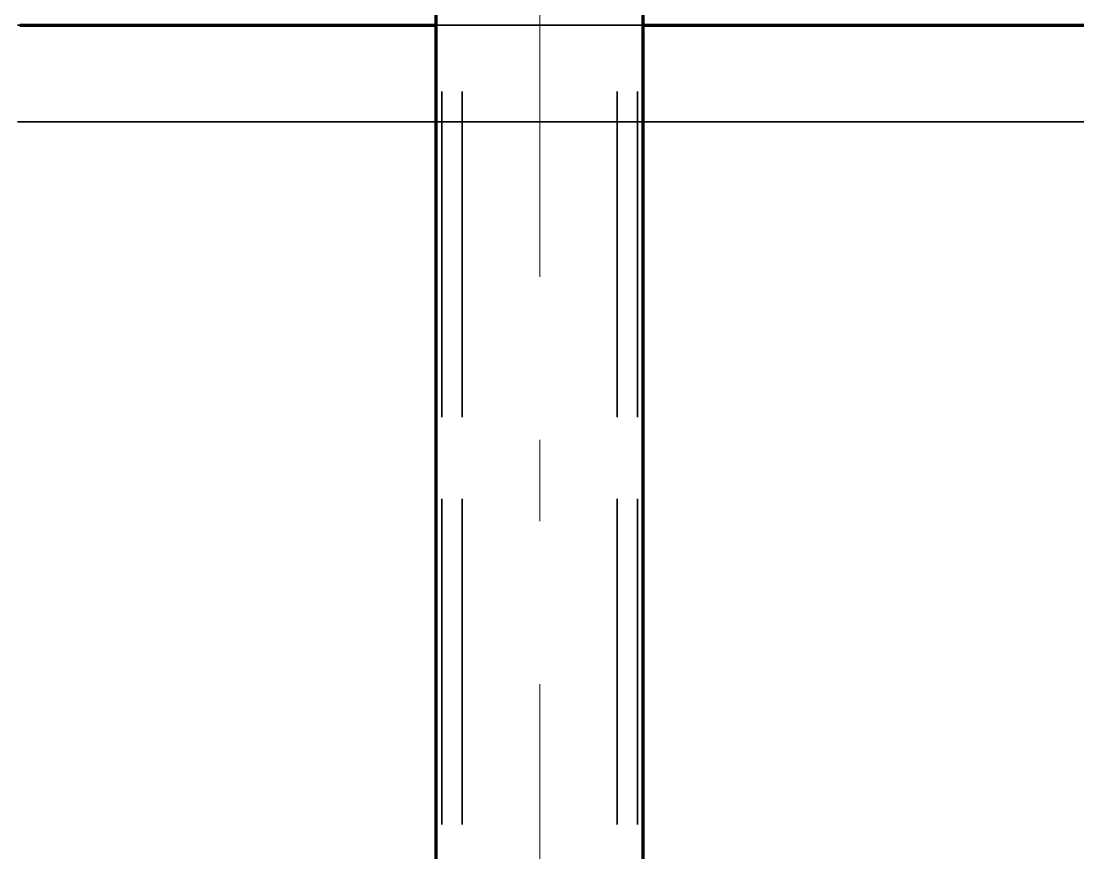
# Model space of a CAD drawing. Header units: millimetres. Extents: x 0 to 2382, y 0 to 420.
# Drawn here: x 288.55 to 301.55, y 305.34 to 315.55 of the extents above; entities that cross this region are included whole.
import ezdxf

# ---------------------------------------------------------------- set-up
doc = ezdxf.new("R2010")
doc.units = ezdxf.units.MM
doc.linetypes.add('IRAM-E-TRAZOS', pattern=[5, 4, -1])
doc.linetypes.add('IRAM-F-TRAZO-PUNTO', pattern=[20, 15, -2, 1, -2])
for name, color, linetype, lineweight in [('01-VISIBLE', 7, 'CONTINUOUS', 70), ('02-OCULTA', 4, 'IRAM-E-TRAZOS', 35), ('03-EJE', 1, 'IRAM-F-TRAZO-PUNTO', 18)]:
    doc.layers.add(name, color=color, linetype=linetype, lineweight=lineweight)

msp = doc.modelspace()

# ---------------------------------------------------------------- linework, layer by layer
at = {"layer": '01-VISIBLE'}
for p, q in [((293.642, 303), (293.642, 326.462)), ((296.182, 303), (296.182, 326.462))]:
    msp.add_line(p, q, dxfattribs=at)
for points in [[(288.534, 315.5), (288.584, 315.5), (288.634, 315.5), (288.684, 315.5), (288.734, 315.5), (288.785, 315.5), (288.835, 315.5), (288.885, 315.5), (288.935, 315.5), (288.985, 315.5), (289.035, 315.5), (289.085, 315.5), (289.135, 315.5), (289.185, 315.5), (289.235, 315.5), (289.285, 315.5), (289.335, 315.5), (289.385, 315.5), (289.436, 315.5), (289.486, 315.5), (289.536, 315.5), (289.586, 315.5), (289.636, 315.5), (289.686, 315.5), (289.736, 315.5), (289.786, 315.5), (289.836, 315.5), (289.886, 315.5), (289.936, 315.5), (289.986, 315.5), (290.037, 315.5), (290.087, 315.5), (290.137, 315.5), (290.187, 315.5), (290.237, 315.5), (290.287, 315.5), (290.337, 315.5), (290.387, 315.5), (290.437, 315.5), (290.487, 315.5), (290.537, 315.5), (290.587, 315.5), (290.638, 315.5), (290.688, 315.5), (290.738, 315.5), (290.788, 315.5), (290.838, 315.5), (290.888, 315.5), (290.938, 315.5), (290.988, 315.5), (291.038, 315.5), (291.088, 315.5), (291.138, 315.5), (291.188, 315.5), (291.239, 315.5), (291.289, 315.5), (291.339, 315.5), (291.389, 315.5), (291.439, 315.5), (291.489, 315.5), (291.539, 315.5), (291.589, 315.5), (291.639, 315.5), (291.689, 315.5), (291.739, 315.5), (291.789, 315.5), (291.84, 315.5), (291.89, 315.5), (291.94, 315.5), (291.99, 315.5), (292.04, 315.5), (292.09, 315.5), (292.14, 315.5), (292.19, 315.5), (292.24, 315.5), (292.29, 315.5), (292.34, 315.5), (292.39, 315.5), (292.441, 315.5), (292.491, 315.5), (292.541, 315.5), (292.591, 315.5), (292.641, 315.5), (292.691, 315.5), (292.741, 315.5), (292.791, 315.5), (292.841, 315.5), (292.891, 315.5), (292.941, 315.5), (292.991, 315.5), (293.042, 315.5), (293.092, 315.5), (293.142, 315.5), (293.192, 315.5), (293.242, 315.5), (293.292, 315.5), (293.342, 315.5), (293.392, 315.5), (293.442, 315.5), (293.492, 315.5), (293.542, 315.5), (293.592, 315.5), (293.642, 315.5)], [(296.182, 315.5), (296.233, 315.5), (296.283, 315.5), (296.333, 315.5), (296.383, 315.5), (296.433, 315.5), (296.483, 315.5), (296.533, 315.5), (296.583, 315.5), (296.633, 315.5), (296.683, 315.5), (296.733, 315.5), (296.783, 315.5), (296.834, 315.5), (296.884, 315.5), (296.934, 315.5), (296.984, 315.5), (297.034, 315.5), (297.084, 315.5), (297.134, 315.5), (297.184, 315.5), (297.234, 315.5), (297.284, 315.5), (297.334, 315.5), (297.384, 315.5), (297.435, 315.5), (297.485, 315.5), (297.535, 315.5), (297.585, 315.5), (297.635, 315.5), (297.685, 315.5), (297.735, 315.5), (297.785, 315.5), (297.835, 315.5), (297.885, 315.5), (297.935, 315.5), (297.985, 315.5), (298.036, 315.5), (298.086, 315.5), (298.136, 315.5), (298.186, 315.5), (298.236, 315.5), (298.286, 315.5), (298.336, 315.5), (298.386, 315.5), (298.436, 315.5), (298.486, 315.5), (298.536, 315.5), (298.586, 315.5), (298.637, 315.5), (298.687, 315.5), (298.737, 315.5), (298.787, 315.5), (298.837, 315.5), (298.887, 315.5), (298.937, 315.5), (298.987, 315.5), (299.037, 315.5), (299.087, 315.5), (299.137, 315.5), (299.187, 315.5), (299.238, 315.5), (299.288, 315.5), (299.338, 315.5), (299.388, 315.5), (299.438, 315.5), (299.488, 315.5), (299.538, 315.5), (299.588, 315.5), (299.638, 315.5), (299.688, 315.5), (299.738, 315.5), (299.788, 315.5), (299.839, 315.5), (299.889, 315.5), (299.939, 315.5), (299.989, 315.5), (300.039, 315.5), (300.089, 315.5), (300.139, 315.5), (300.189, 315.5), (300.239, 315.5), (300.289, 315.5), (300.339, 315.5), (300.389, 315.5), (300.44, 315.5), (300.49, 315.5), (300.54, 315.5), (300.59, 315.5), (300.64, 315.5), (300.69, 315.5), (300.74, 315.5), (300.79, 315.5), (300.84, 315.5), (300.89, 315.5), (300.94, 315.5), (300.99, 315.5), (301.04, 315.5), (301.091, 315.5), (301.141, 315.5), (301.191, 315.5), (301.241, 315.5), (301.291, 315.5), (301.341, 315.5), (301.391, 315.5), (301.441, 315.5), (301.491, 315.5), (301.541, 315.5), (301.591, 315.5)]]:
    msp.add_lwpolyline(points, dxfattribs=at)
at = {"layer": '02-OCULTA'}
for p, q in [((293.712, 215.685), (293.712, 330.118)), ((293.962, 215.685), (293.962, 330.118)), ((295.862, 215.685), (295.862, 330.118)), ((296.112, 215.685), (296.112, 330.118)), ((293.642, 326.462), (293.642, 303)), ((296.182, 326.462), (296.182, 303))]:
    msp.add_line(p, q, dxfattribs=at)
for points in [[(294.912, 315.5), (294.862, 315.5), (294.812, 315.5), (294.762, 315.5), (294.712, 315.5), (294.662, 315.5), (294.612, 315.5), (294.562, 315.5), (294.512, 315.5), (294.462, 315.5), (294.412, 315.5), (294.362, 315.5), (294.312, 315.5), (294.262, 315.5), (294.212, 315.5), (294.162, 315.5), (294.111, 315.5), (294.061, 315.5), (294.011, 315.5), (293.961, 315.5), (293.911, 315.5), (293.861, 315.5), (293.811, 315.5), (293.761, 315.5), (293.711, 315.5), (293.661, 315.5), (293.611, 315.5), (293.561, 315.5), (293.511, 315.5), (293.461, 315.5), (293.411, 315.5), (293.36, 315.5), (293.31, 315.5), (293.26, 315.5), (293.21, 315.5), (293.16, 315.5), (293.11, 315.5), (293.06, 315.5), (293.01, 315.5), (292.96, 315.5), (292.91, 315.5), (292.86, 315.5), (292.81, 315.5), (292.76, 315.5), (292.71, 315.5), (292.66, 315.5), (292.609, 315.5), (292.559, 315.5), (292.509, 315.5), (292.459, 315.5), (292.409, 315.5), (292.359, 315.5), (292.309, 315.5), (292.259, 315.5), (292.209, 315.5), (292.159, 315.5), (292.109, 315.5), (292.059, 315.5), (292.009, 315.5), (291.959, 315.5), (291.909, 315.5), (291.858, 315.5), (291.808, 315.5), (291.758, 315.5), (291.708, 315.5), (291.658, 315.5), (291.608, 315.5), (291.558, 315.5), (291.508, 315.5), (291.458, 315.5), (291.408, 315.5), (291.358, 315.5), (291.308, 315.5), (291.258, 315.5), (291.208, 315.5), (291.158, 315.5), (291.107, 315.5), (291.057, 315.5), (291.007, 315.5), (290.957, 315.5), (290.907, 315.5), (290.857, 315.5), (290.807, 315.5), (290.757, 315.5), (290.707, 315.5), (290.657, 315.5), (290.607, 315.5), (290.557, 315.5), (290.507, 315.5), (290.457, 315.5), (290.407, 315.5), (290.357, 315.5), (290.306, 315.5), (290.256, 315.5), (290.206, 315.5), (290.156, 315.5), (290.106, 315.5), (290.056, 315.5), (290.006, 315.5), (289.956, 315.5), (289.906, 315.5), (289.856, 315.5), (289.806, 315.5), (289.756, 315.5), (289.706, 315.5), (289.656, 315.5), (289.606, 315.5), (289.555, 315.5), (289.505, 315.5), (289.455, 315.5), (289.405, 315.5), (289.355, 315.5), (289.305, 315.5), (289.255, 315.5), (289.205, 315.5), (289.155, 315.5), (289.105, 315.5), (289.055, 315.5), (289.005, 315.5), (288.955, 315.5), (288.905, 315.5), (288.855, 315.5), (288.804, 315.5), (288.754, 315.5), (288.704, 315.5), (288.654, 315.5), (288.604, 315.5), (288.554, 315.5), (288.504, 315.5)], [(294.912, 315.5), (294.862, 315.5), (294.812, 315.5), (294.762, 315.5), (294.712, 315.5), (294.662, 315.5), (294.612, 315.5), (294.562, 315.5), (294.512, 315.5), (294.462, 315.5), (294.412, 315.5), (294.362, 315.5), (294.312, 315.5), (294.262, 315.5), (294.212, 315.5), (294.162, 315.5), (294.111, 315.5), (294.061, 315.5), (294.011, 315.5), (293.961, 315.5), (293.911, 315.5), (293.861, 315.5), (293.811, 315.5), (293.761, 315.5), (293.711, 315.5), (293.661, 315.5), (293.611, 315.5), (293.561, 315.5), (293.511, 315.5), (293.461, 315.5), (293.411, 315.5), (293.36, 315.5), (293.31, 315.5), (293.26, 315.5), (293.21, 315.5), (293.16, 315.5), (293.11, 315.5), (293.06, 315.5), (293.01, 315.5), (292.96, 315.5), (292.91, 315.5), (292.86, 315.5), (292.81, 315.5), (292.76, 315.5), (292.71, 315.5), (292.66, 315.5), (292.609, 315.5), (292.559, 315.5), (292.509, 315.5), (292.459, 315.5), (292.409, 315.5), (292.359, 315.5), (292.309, 315.5), (292.259, 315.5), (292.209, 315.5), (292.159, 315.5), (292.109, 315.5), (292.059, 315.5), (292.009, 315.5), (291.959, 315.5), (291.909, 315.5), (291.858, 315.5), (291.808, 315.5), (291.758, 315.5), (291.708, 315.5), (291.658, 315.5), (291.608, 315.5), (291.558, 315.5), (291.508, 315.5), (291.458, 315.5), (291.408, 315.5), (291.358, 315.5), (291.308, 315.5), (291.258, 315.5), (291.208, 315.5), (291.158, 315.5), (291.107, 315.5), (291.057, 315.5), (291.007, 315.5), (290.957, 315.5), (290.907, 315.5), (290.857, 315.5), (290.807, 315.5), (290.757, 315.5), (290.707, 315.5), (290.657, 315.5), (290.607, 315.5), (290.557, 315.5), (290.507, 315.5), (290.457, 315.5), (290.407, 315.5), (290.357, 315.5), (290.306, 315.5), (290.256, 315.5), (290.206, 315.5), (290.156, 315.5), (290.106, 315.5), (290.056, 315.5), (290.006, 315.5), (289.956, 315.5), (289.906, 315.5), (289.856, 315.5), (289.806, 315.5), (289.756, 315.5), (289.706, 315.5), (289.656, 315.5), (289.606, 315.5), (289.555, 315.5), (289.505, 315.5), (289.455, 315.5), (289.405, 315.5), (289.355, 315.5), (289.305, 315.5), (289.255, 315.5), (289.205, 315.5), (289.155, 315.5), (289.105, 315.5), (289.055, 315.5), (289.005, 315.5), (288.955, 315.5), (288.905, 315.5), (288.855, 315.5), (288.804, 315.5), (288.754, 315.5), (288.704, 315.5), (288.654, 315.5), (288.604, 315.5), (288.554, 315.5), (288.504, 315.5)], [(294.912, 315.5), (294.862, 315.5), (294.812, 315.5), (294.762, 315.5), (294.712, 315.5), (294.662, 315.5), (294.612, 315.5), (294.562, 315.5), (294.512, 315.5), (294.462, 315.5), (294.412, 315.5), (294.362, 315.5), (294.312, 315.5), (294.262, 315.5), (294.212, 315.5), (294.162, 315.5), (294.112, 315.5), (294.062, 315.5), (294.012, 315.5), (293.962, 315.5), (293.912, 315.5), (293.862, 315.5), (293.812, 315.5), (293.762, 315.5), (293.712, 315.5), (293.662, 315.5), (293.612, 315.5), (293.562, 315.5), (293.512, 315.5), (293.462, 315.5), (293.412, 315.5), (293.362, 315.5), (293.312, 315.5), (293.262, 315.5), (293.212, 315.5), (293.162, 315.5), (293.112, 315.5), (293.062, 315.5), (293.012, 315.5), (292.962, 315.5), (292.912, 315.5), (292.862, 315.5), (292.812, 315.5), (292.762, 315.5), (292.712, 315.5), (292.662, 315.5), (292.612, 315.5), (292.562, 315.5), (292.512, 315.5), (292.462, 315.5), (292.412, 315.5), (292.362, 315.5), (292.312, 315.5), (292.262, 315.5), (292.212, 315.5), (292.162, 315.5), (292.112, 315.5), (292.062, 315.5), (292.012, 315.5), (291.962, 315.5), (291.912, 315.5), (291.862, 315.5), (291.812, 315.5), (291.762, 315.5), (291.712, 315.5), (291.662, 315.5), (291.612, 315.5), (291.562, 315.5), (291.512, 315.5), (291.462, 315.5), (291.412, 315.5), (291.362, 315.5), (291.312, 315.5), (291.262, 315.5), (291.212, 315.5), (291.162, 315.5), (291.112, 315.5), (291.062, 315.5), (291.012, 315.5), (290.962, 315.5), (290.912, 315.5), (290.862, 315.5), (290.812, 315.5), (290.762, 315.5), (290.712, 315.5), (290.662, 315.5), (290.612, 315.5), (290.562, 315.5), (290.512, 315.5), (290.462, 315.5), (290.412, 315.5), (290.362, 315.5), (290.312, 315.5), (290.262, 315.5), (290.212, 315.5), (290.162, 315.5), (290.112, 315.5), (290.062, 315.5), (290.012, 315.5), (289.962, 315.5), (289.912, 315.5), (289.862, 315.5), (289.812, 315.5), (289.762, 315.5), (289.712, 315.5), (289.662, 315.5), (289.612, 315.5), (289.562, 315.5), (289.512, 315.5), (289.462, 315.5), (289.412, 315.5), (289.362, 315.5), (289.312, 315.5), (289.262, 315.5), (289.212, 315.5), (289.162, 315.5), (289.112, 315.5), (289.062, 315.5), (289.012, 315.5), (288.962, 315.5), (288.912, 315.5), (288.862, 315.5), (288.812, 315.5), (288.762, 315.5), (288.712, 315.5), (288.662, 315.5), (288.612, 315.5), (288.562, 315.5), (288.512, 315.5)], [(294.912, 315.5), (294.862, 315.5), (294.812, 315.5), (294.762, 315.5), (294.712, 315.5), (294.662, 315.5), (294.612, 315.5), (294.562, 315.5), (294.512, 315.5), (294.462, 315.5), (294.412, 315.5), (294.362, 315.5), (294.312, 315.5), (294.262, 315.5), (294.212, 315.5), (294.162, 315.5), (294.112, 315.5), (294.062, 315.5), (294.012, 315.5), (293.962, 315.5), (293.912, 315.5), (293.862, 315.5), (293.812, 315.5), (293.762, 315.5), (293.712, 315.5), (293.662, 315.5), (293.612, 315.5), (293.562, 315.5), (293.512, 315.5), (293.462, 315.5), (293.412, 315.5), (293.362, 315.5), (293.312, 315.5), (293.262, 315.5), (293.212, 315.5), (293.162, 315.5), (293.112, 315.5), (293.062, 315.5), (293.012, 315.5), (292.962, 315.5), (292.912, 315.5), (292.862, 315.5), (292.812, 315.5), (292.762, 315.5), (292.712, 315.5), (292.662, 315.5), (292.612, 315.5), (292.562, 315.5), (292.512, 315.5), (292.462, 315.5), (292.412, 315.5), (292.362, 315.5), (292.312, 315.5), (292.262, 315.5), (292.212, 315.5), (292.162, 315.5), (292.112, 315.5), (292.062, 315.5), (292.012, 315.5), (291.962, 315.5), (291.912, 315.5), (291.862, 315.5), (291.812, 315.5), (291.762, 315.5), (291.712, 315.5), (291.662, 315.5), (291.612, 315.5), (291.562, 315.5), (291.512, 315.5), (291.462, 315.5), (291.412, 315.5), (291.362, 315.5), (291.312, 315.5), (291.262, 315.5), (291.212, 315.5), (291.162, 315.5), (291.112, 315.5), (291.062, 315.5), (291.012, 315.5), (290.962, 315.5), (290.912, 315.5), (290.862, 315.5), (290.812, 315.5), (290.762, 315.5), (290.712, 315.5), (290.662, 315.5), (290.612, 315.5), (290.562, 315.5), (290.512, 315.5), (290.462, 315.5), (290.412, 315.5), (290.362, 315.5), (290.312, 315.5), (290.262, 315.5), (290.212, 315.5), (290.162, 315.5), (290.112, 315.5), (290.062, 315.5), (290.012, 315.5), (289.962, 315.5), (289.912, 315.5), (289.862, 315.5), (289.812, 315.5), (289.762, 315.5), (289.712, 315.5), (289.662, 315.5), (289.612, 315.5), (289.562, 315.5), (289.512, 315.5), (289.462, 315.5), (289.412, 315.5), (289.362, 315.5), (289.312, 315.5), (289.262, 315.5), (289.212, 315.5), (289.162, 315.5), (289.112, 315.5), (289.062, 315.5), (289.012, 315.5), (288.962, 315.5), (288.912, 315.5), (288.862, 315.5), (288.812, 315.5), (288.762, 315.5), (288.712, 315.5), (288.662, 315.5), (288.612, 315.5), (288.562, 315.5), (288.512, 315.5)], [(288.513, 315.5), (288.605, 315.5), (288.698, 315.5), (288.791, 315.5), (288.884, 315.5), (288.976, 315.5), (289.069, 315.5), (289.162, 315.5), (289.255, 315.5), (289.347, 315.5), (289.44, 315.5), (289.533, 315.5), (289.626, 315.5), (289.718, 315.5), (289.811, 315.5), (289.904, 315.5), (289.997, 315.5), (290.089, 315.5), (290.182, 315.5), (290.275, 315.5), (290.368, 315.5), (290.46, 315.5), (290.553, 315.5), (290.646, 315.5), (290.739, 315.5), (290.831, 315.5), (290.924, 315.5), (291.017, 315.5), (291.11, 315.5), (291.202, 315.5), (291.295, 315.5), (291.388, 315.5), (291.481, 315.5), (291.573, 315.5), (291.666, 315.5), (291.759, 315.5), (291.852, 315.5), (291.944, 315.5), (292.037, 315.5), (292.13, 315.5), (292.223, 315.5), (292.315, 315.5), (292.408, 315.5), (292.501, 315.5), (292.594, 315.5), (292.686, 315.5), (292.779, 315.5), (292.872, 315.5), (292.965, 315.5), (293.057, 315.5), (293.15, 315.5), (293.243, 315.5), (293.336, 315.5), (293.428, 315.5), (293.521, 315.5), (293.614, 315.5), (293.707, 315.5), (293.799, 315.5), (293.892, 315.5), (293.985, 315.5), (294.078, 315.5), (294.17, 315.5), (294.263, 315.5), (294.356, 315.5), (294.449, 315.5), (294.541, 315.5), (294.634, 315.5), (294.727, 315.5), (294.82, 315.5), (294.912, 315.5), (295.005, 315.5), (295.098, 315.5), (295.191, 315.5), (295.283, 315.5), (295.376, 315.5), (295.469, 315.5), (295.562, 315.5), (295.654, 315.5), (295.747, 315.5), (295.84, 315.5), (295.933, 315.5), (296.025, 315.5), (296.118, 315.5), (296.211, 315.5), (296.304, 315.5), (296.396, 315.5), (296.489, 315.5), (296.582, 315.5), (296.675, 315.5), (296.767, 315.5), (296.86, 315.5), (296.953, 315.5), (297.046, 315.5), (297.138, 315.5), (297.231, 315.5), (297.324, 315.5), (297.417, 315.5), (297.509, 315.5), (297.602, 315.5), (297.695, 315.5), (297.788, 315.5), (297.88, 315.5), (297.973, 315.5), (298.066, 315.5), (298.159, 315.5), (298.251, 315.5), (298.344, 315.5), (298.437, 315.5), (298.53, 315.5), (298.622, 315.5), (298.715, 315.5), (298.808, 315.5), (298.901, 315.5), (298.993, 315.5), (299.086, 315.5), (299.179, 315.5), (299.272, 315.5), (299.364, 315.5), (299.457, 315.5), (299.55, 315.5), (299.643, 315.5), (299.735, 315.5), (299.828, 315.5), (299.921, 315.5), (300.014, 315.5), (300.106, 315.5), (300.199, 315.5), (300.292, 315.5), (300.385, 315.5), (300.477, 315.5), (300.57, 315.5), (300.663, 315.5), (300.756, 315.5), (300.848, 315.5), (300.941, 315.5), (301.034, 315.5), (301.127, 315.5), (301.219, 315.5), (301.312, 315.5), (301.405, 315.5), (301.498, 315.5), (301.59, 315.5)], [(288.539, 315.5), (288.634, 315.5), (288.729, 315.5), (288.824, 315.5), (288.92, 315.5), (289.015, 315.5), (289.11, 315.5), (289.205, 315.5), (289.3, 315.5), (289.395, 315.5), (289.49, 315.5), (289.585, 315.5), (289.681, 315.5), (289.776, 315.5), (289.871, 315.5), (289.966, 315.5), (290.061, 315.5), (290.156, 315.5), (290.251, 315.5), (290.346, 315.5), (290.442, 315.5), (290.537, 315.5), (290.632, 315.5), (290.727, 315.5), (290.822, 315.5), (290.917, 315.5), (291.012, 315.5), (291.107, 315.5), (291.203, 315.5), (291.298, 315.5), (291.393, 315.5), (291.488, 315.5), (291.583, 315.5), (291.678, 315.5), (291.773, 315.5), (291.868, 315.5), (291.964, 315.5), (292.059, 315.5), (292.154, 315.5), (292.249, 315.5), (292.344, 315.5), (292.439, 315.5), (292.534, 315.5), (292.629, 315.5), (292.725, 315.5), (292.82, 315.5), (292.915, 315.5), (293.01, 315.5), (293.105, 315.5), (293.2, 315.5), (293.295, 315.5), (293.39, 315.5), (293.486, 315.5), (293.581, 315.5), (293.676, 315.5), (293.771, 315.5), (293.866, 315.5), (293.961, 315.5), (294.056, 315.5), (294.151, 315.5), (294.247, 315.5), (294.342, 315.5), (294.437, 315.5), (294.532, 315.5), (294.627, 315.5), (294.722, 315.5), (294.817, 315.5), (294.912, 315.5), (295.008, 315.5), (295.103, 315.5), (295.198, 315.5), (295.293, 315.5), (295.388, 315.5), (295.483, 315.5), (295.578, 315.5), (295.673, 315.5), (295.769, 315.5), (295.864, 315.5), (295.959, 315.5), (296.054, 315.5), (296.149, 315.5), (296.244, 315.5), (296.339, 315.5), (296.434, 315.5), (296.53, 315.5), (296.625, 315.5), (296.72, 315.5), (296.815, 315.5), (296.91, 315.5), (297.005, 315.5), (297.1, 315.5), (297.195, 315.5), (297.291, 315.5), (297.386, 315.5), (297.481, 315.5), (297.576, 315.5), (297.671, 315.5), (297.766, 315.5), (297.861, 315.5), (297.956, 315.5), (298.052, 315.5), (298.147, 315.5), (298.242, 315.5), (298.337, 315.5), (298.432, 315.5), (298.527, 315.5), (298.622, 315.5), (298.717, 315.5), (298.813, 315.5), (298.908, 315.5), (299.003, 315.5), (299.098, 315.5), (299.193, 315.5), (299.288, 315.5), (299.383, 315.5), (299.478, 315.5), (299.574, 315.5), (299.669, 315.5), (299.764, 315.5), (299.859, 315.5), (299.954, 315.5), (300.049, 315.5), (300.144, 315.5), (300.239, 315.5), (300.335, 315.5), (300.43, 315.5), (300.525, 315.5), (300.62, 315.5), (300.715, 315.5), (300.81, 315.5), (300.905, 315.5), (301, 315.5), (301.096, 315.5), (301.191, 315.5), (301.286, 315.5), (301.381, 315.5), (301.476, 315.5), (301.571, 315.5)], [(288.539, 315.5), (288.634, 315.5), (288.729, 315.5), (288.824, 315.5), (288.92, 315.5), (289.015, 315.5), (289.11, 315.5), (289.205, 315.5), (289.3, 315.5), (289.395, 315.5), (289.49, 315.5), (289.585, 315.5), (289.681, 315.5), (289.776, 315.5), (289.871, 315.5), (289.966, 315.5), (290.061, 315.5), (290.156, 315.5), (290.251, 315.5), (290.346, 315.5), (290.442, 315.5), (290.537, 315.5), (290.632, 315.5), (290.727, 315.5), (290.822, 315.5), (290.917, 315.5), (291.012, 315.5), (291.107, 315.5), (291.203, 315.5), (291.298, 315.5), (291.393, 315.5), (291.488, 315.5), (291.583, 315.5), (291.678, 315.5), (291.773, 315.5), (291.868, 315.5), (291.964, 315.5), (292.059, 315.5), (292.154, 315.5), (292.249, 315.5), (292.344, 315.5), (292.439, 315.5), (292.534, 315.5), (292.629, 315.5), (292.725, 315.5), (292.82, 315.5), (292.915, 315.5), (293.01, 315.5), (293.105, 315.5), (293.2, 315.5), (293.295, 315.5), (293.39, 315.5), (293.486, 315.5), (293.581, 315.5), (293.676, 315.5), (293.771, 315.5), (293.866, 315.5), (293.961, 315.5), (294.056, 315.5), (294.151, 315.5), (294.247, 315.5), (294.342, 315.5), (294.437, 315.5), (294.532, 315.5), (294.627, 315.5), (294.722, 315.5), (294.817, 315.5), (294.912, 315.5), (295.008, 315.5), (295.103, 315.5), (295.198, 315.5), (295.293, 315.5), (295.388, 315.5), (295.483, 315.5), (295.578, 315.5), (295.673, 315.5), (295.769, 315.5), (295.864, 315.5), (295.959, 315.5), (296.054, 315.5), (296.149, 315.5), (296.244, 315.5), (296.339, 315.5), (296.434, 315.5), (296.53, 315.5), (296.625, 315.5), (296.72, 315.5), (296.815, 315.5), (296.91, 315.5), (297.005, 315.5), (297.1, 315.5), (297.195, 315.5), (297.291, 315.5), (297.386, 315.5), (297.481, 315.5), (297.576, 315.5), (297.671, 315.5), (297.766, 315.5), (297.861, 315.5), (297.956, 315.5), (298.052, 315.5), (298.147, 315.5), (298.242, 315.5), (298.337, 315.5), (298.432, 315.5), (298.527, 315.5), (298.622, 315.5), (298.717, 315.5), (298.813, 315.5), (298.908, 315.5), (299.003, 315.5), (299.098, 315.5), (299.193, 315.5), (299.288, 315.5), (299.383, 315.5), (299.478, 315.5), (299.574, 315.5), (299.669, 315.5), (299.764, 315.5), (299.859, 315.5), (299.954, 315.5), (300.049, 315.5), (300.144, 315.5), (300.239, 315.5), (300.335, 315.5), (300.43, 315.5), (300.525, 315.5), (300.62, 315.5), (300.715, 315.5), (300.81, 315.5), (300.905, 315.5), (301, 315.5), (301.096, 315.5), (301.191, 315.5), (301.286, 315.5), (301.381, 315.5), (301.476, 315.5), (301.571, 315.5)], [(293.642, 315.5), (293.693, 315.5), (293.744, 315.5), (293.795, 315.5), (293.846, 315.5), (293.896, 315.5), (293.947, 315.5), (293.998, 315.5), (294.049, 315.5), (294.1, 315.5), (294.15, 315.5), (294.201, 315.5), (294.252, 315.5), (294.303, 315.5), (294.354, 315.5), (294.404, 315.5), (294.455, 315.5), (294.506, 315.5), (294.557, 315.5), (294.608, 315.5), (294.658, 315.5), (294.709, 315.5), (294.76, 315.5), (294.811, 315.5), (294.862, 315.5), (294.912, 315.5), (294.963, 315.5), (295.014, 315.5), (295.065, 315.5), (295.116, 315.5), (295.166, 315.5), (295.217, 315.5), (295.268, 315.5), (295.319, 315.5), (295.37, 315.5), (295.42, 315.5), (295.471, 315.5), (295.522, 315.5), (295.573, 315.5), (295.624, 315.5), (295.674, 315.5), (295.725, 315.5), (295.776, 315.5), (295.827, 315.5), (295.878, 315.5), (295.928, 315.5), (295.979, 315.5), (296.03, 315.5), (296.081, 315.5), (296.132, 315.5), (296.182, 315.5)], [(301.562, 315.5), (301.512, 315.5), (301.462, 315.5), (301.412, 315.5), (301.362, 315.5), (301.312, 315.5), (301.262, 315.5), (301.212, 315.5), (301.162, 315.5), (301.112, 315.5), (301.062, 315.5), (301.012, 315.5), (300.962, 315.5), (300.912, 315.5), (300.862, 315.5), (300.812, 315.5), (300.762, 315.5), (300.712, 315.5), (300.662, 315.5), (300.612, 315.5), (300.562, 315.5), (300.512, 315.5), (300.462, 315.5), (300.412, 315.5), (300.362, 315.5), (300.312, 315.5), (300.262, 315.5), (300.212, 315.5), (300.162, 315.5), (300.112, 315.5), (300.062, 315.5), (300.012, 315.5), (299.962, 315.5), (299.912, 315.5), (299.862, 315.5), (299.812, 315.5), (299.762, 315.5), (299.712, 315.5), (299.662, 315.5), (299.612, 315.5), (299.562, 315.5), (299.512, 315.5), (299.462, 315.5), (299.412, 315.5), (299.362, 315.5), (299.312, 315.5), (299.262, 315.5), (299.212, 315.5), (299.162, 315.5), (299.112, 315.5), (299.062, 315.5), (299.012, 315.5), (298.962, 315.5), (298.912, 315.5), (298.862, 315.5), (298.812, 315.5), (298.762, 315.5), (298.712, 315.5), (298.662, 315.5), (298.612, 315.5), (298.562, 315.5), (298.512, 315.5), (298.462, 315.5), (298.412, 315.5), (298.362, 315.5), (298.312, 315.5), (298.262, 315.5), (298.212, 315.5), (298.162, 315.5), (298.112, 315.5), (298.062, 315.5), (298.012, 315.5), (297.962, 315.5), (297.912, 315.5), (297.862, 315.5), (297.812, 315.5), (297.762, 315.5), (297.712, 315.5), (297.662, 315.5), (297.612, 315.5), (297.562, 315.5), (297.512, 315.5), (297.462, 315.5), (297.412, 315.5), (297.362, 315.5), (297.312, 315.5), (297.262, 315.5), (297.212, 315.5), (297.162, 315.5), (297.112, 315.5), (297.062, 315.5), (297.012, 315.5), (296.962, 315.5), (296.912, 315.5), (296.862, 315.5), (296.812, 315.5), (296.762, 315.5), (296.712, 315.5), (296.662, 315.5), (296.612, 315.5), (296.562, 315.5), (296.512, 315.5), (296.462, 315.5), (296.412, 315.5), (296.362, 315.5), (296.312, 315.5), (296.262, 315.5), (296.212, 315.5), (296.162, 315.5), (296.112, 315.5), (296.062, 315.5), (296.012, 315.5), (295.962, 315.5), (295.912, 315.5), (295.862, 315.5), (295.812, 315.5), (295.762, 315.5), (295.712, 315.5), (295.662, 315.5), (295.612, 315.5), (295.562, 315.5), (295.512, 315.5), (295.462, 315.5), (295.412, 315.5), (295.362, 315.5), (295.312, 315.5), (295.262, 315.5), (295.212, 315.5), (295.162, 315.5), (295.112, 315.5), (295.062, 315.5), (295.012, 315.5), (294.962, 315.5), (294.912, 315.5)], [(301.571, 315.5), (301.521, 315.5), (301.471, 315.5), (301.421, 315.5), (301.371, 315.5), (301.321, 315.5), (301.271, 315.5), (301.221, 315.5), (301.171, 315.5), (301.121, 315.5), (301.071, 315.5), (301.021, 315.5), (300.97, 315.5), (300.92, 315.5), (300.87, 315.5), (300.82, 315.5), (300.77, 315.5), (300.72, 315.5), (300.67, 315.5), (300.62, 315.5), (300.57, 315.5), (300.52, 315.5), (300.47, 315.5), (300.42, 315.5), (300.37, 315.5), (300.32, 315.5), (300.27, 315.5), (300.219, 315.5), (300.169, 315.5), (300.119, 315.5), (300.069, 315.5), (300.019, 315.5), (299.969, 315.5), (299.919, 315.5), (299.869, 315.5), (299.819, 315.5), (299.769, 315.5), (299.719, 315.5), (299.669, 315.5), (299.619, 315.5), (299.569, 315.5), (299.519, 315.5), (299.468, 315.5), (299.418, 315.5), (299.368, 315.5), (299.318, 315.5), (299.268, 315.5), (299.218, 315.5), (299.168, 315.5), (299.118, 315.5), (299.068, 315.5), (299.018, 315.5), (298.968, 315.5), (298.918, 315.5), (298.868, 315.5), (298.818, 315.5), (298.768, 315.5), (298.717, 315.5), (298.667, 315.5), (298.617, 315.5), (298.567, 315.5), (298.517, 315.5), (298.467, 315.5), (298.417, 315.5), (298.367, 315.5), (298.317, 315.5), (298.267, 315.5), (298.217, 315.5), (298.167, 315.5), (298.117, 315.5), (298.067, 315.5), (298.017, 315.5), (297.967, 315.5), (297.916, 315.5), (297.866, 315.5), (297.816, 315.5), (297.766, 315.5), (297.716, 315.5), (297.666, 315.5), (297.616, 315.5), (297.566, 315.5), (297.516, 315.5), (297.466, 315.5), (297.416, 315.5), (297.366, 315.5), (297.316, 315.5), (297.266, 315.5), (297.216, 315.5), (297.165, 315.5), (297.115, 315.5), (297.065, 315.5), (297.015, 315.5), (296.965, 315.5), (296.915, 315.5), (296.865, 315.5), (296.815, 315.5), (296.765, 315.5), (296.715, 315.5), (296.665, 315.5), (296.615, 315.5), (296.565, 315.5), (296.515, 315.5), (296.465, 315.5), (296.414, 315.5), (296.364, 315.5), (296.314, 315.5), (296.264, 315.5), (296.214, 315.5), (296.164, 315.5), (296.114, 315.5), (296.064, 315.5), (296.014, 315.5), (295.964, 315.5), (295.914, 315.5), (295.864, 315.5), (295.814, 315.5), (295.764, 315.5), (295.714, 315.5), (295.663, 315.5), (295.613, 315.5), (295.563, 315.5), (295.513, 315.5), (295.463, 315.5), (295.413, 315.5), (295.363, 315.5), (295.313, 315.5), (295.263, 315.5), (295.213, 315.5), (295.163, 315.5), (295.113, 315.5), (295.063, 315.5), (295.013, 315.5), (294.963, 315.5), (294.912, 315.5)], [(301.571, 315.5), (301.521, 315.5), (301.471, 315.5), (301.421, 315.5), (301.371, 315.5), (301.321, 315.5), (301.271, 315.5), (301.221, 315.5), (301.171, 315.5), (301.121, 315.5), (301.071, 315.5), (301.021, 315.5), (300.97, 315.5), (300.92, 315.5), (300.87, 315.5), (300.82, 315.5), (300.77, 315.5), (300.72, 315.5), (300.67, 315.5), (300.62, 315.5), (300.57, 315.5), (300.52, 315.5), (300.47, 315.5), (300.42, 315.5), (300.37, 315.5), (300.32, 315.5), (300.27, 315.5), (300.219, 315.5), (300.169, 315.5), (300.119, 315.5), (300.069, 315.5), (300.019, 315.5), (299.969, 315.5), (299.919, 315.5), (299.869, 315.5), (299.819, 315.5), (299.769, 315.5), (299.719, 315.5), (299.669, 315.5), (299.619, 315.5), (299.569, 315.5), (299.519, 315.5), (299.468, 315.5), (299.418, 315.5), (299.368, 315.5), (299.318, 315.5), (299.268, 315.5), (299.218, 315.5), (299.168, 315.5), (299.118, 315.5), (299.068, 315.5), (299.018, 315.5), (298.968, 315.5), (298.918, 315.5), (298.868, 315.5), (298.818, 315.5), (298.768, 315.5), (298.717, 315.5), (298.667, 315.5), (298.617, 315.5), (298.567, 315.5), (298.517, 315.5), (298.467, 315.5), (298.417, 315.5), (298.367, 315.5), (298.317, 315.5), (298.267, 315.5), (298.217, 315.5), (298.167, 315.5), (298.117, 315.5), (298.067, 315.5), (298.017, 315.5), (297.967, 315.5), (297.916, 315.5), (297.866, 315.5), (297.816, 315.5), (297.766, 315.5), (297.716, 315.5), (297.666, 315.5), (297.616, 315.5), (297.566, 315.5), (297.516, 315.5), (297.466, 315.5), (297.416, 315.5), (297.366, 315.5), (297.316, 315.5), (297.266, 315.5), (297.216, 315.5), (297.165, 315.5), (297.115, 315.5), (297.065, 315.5), (297.015, 315.5), (296.965, 315.5), (296.915, 315.5), (296.865, 315.5), (296.815, 315.5), (296.765, 315.5), (296.715, 315.5), (296.665, 315.5), (296.615, 315.5), (296.565, 315.5), (296.515, 315.5), (296.465, 315.5), (296.414, 315.5), (296.364, 315.5), (296.314, 315.5), (296.264, 315.5), (296.214, 315.5), (296.164, 315.5), (296.114, 315.5), (296.064, 315.5), (296.014, 315.5), (295.964, 315.5), (295.914, 315.5), (295.864, 315.5), (295.814, 315.5), (295.764, 315.5), (295.714, 315.5), (295.663, 315.5), (295.613, 315.5), (295.563, 315.5), (295.513, 315.5), (295.463, 315.5), (295.413, 315.5), (295.363, 315.5), (295.313, 315.5), (295.263, 315.5), (295.213, 315.5), (295.163, 315.5), (295.113, 315.5), (295.063, 315.5), (295.013, 315.5), (294.963, 315.5), (294.912, 315.5)], [(301.562, 315.5), (301.512, 315.5), (301.462, 315.5), (301.412, 315.5), (301.362, 315.5), (301.312, 315.5), (301.262, 315.5), (301.212, 315.5), (301.162, 315.5), (301.112, 315.5), (301.062, 315.5), (301.012, 315.5), (300.962, 315.5), (300.912, 315.5), (300.862, 315.5), (300.812, 315.5), (300.762, 315.5), (300.712, 315.5), (300.662, 315.5), (300.612, 315.5), (300.562, 315.5), (300.512, 315.5), (300.462, 315.5), (300.412, 315.5), (300.362, 315.5), (300.312, 315.5), (300.262, 315.5), (300.212, 315.5), (300.162, 315.5), (300.112, 315.5), (300.062, 315.5), (300.012, 315.5), (299.962, 315.5), (299.912, 315.5), (299.862, 315.5), (299.812, 315.5), (299.762, 315.5), (299.712, 315.5), (299.662, 315.5), (299.612, 315.5), (299.562, 315.5), (299.512, 315.5), (299.462, 315.5), (299.412, 315.5), (299.362, 315.5), (299.312, 315.5), (299.262, 315.5), (299.212, 315.5), (299.162, 315.5), (299.112, 315.5), (299.062, 315.5), (299.012, 315.5), (298.962, 315.5), (298.912, 315.5), (298.862, 315.5), (298.812, 315.5), (298.762, 315.5), (298.712, 315.5), (298.662, 315.5), (298.612, 315.5), (298.562, 315.5), (298.512, 315.5), (298.462, 315.5), (298.412, 315.5), (298.362, 315.5), (298.312, 315.5), (298.262, 315.5), (298.212, 315.5), (298.162, 315.5), (298.112, 315.5), (298.062, 315.5), (298.012, 315.5), (297.962, 315.5), (297.912, 315.5), (297.862, 315.5), (297.812, 315.5), (297.762, 315.5), (297.712, 315.5), (297.662, 315.5), (297.612, 315.5), (297.562, 315.5), (297.512, 315.5), (297.462, 315.5), (297.412, 315.5), (297.362, 315.5), (297.312, 315.5), (297.262, 315.5), (297.212, 315.5), (297.162, 315.5), (297.112, 315.5), (297.062, 315.5), (297.012, 315.5), (296.962, 315.5), (296.912, 315.5), (296.862, 315.5), (296.812, 315.5), (296.762, 315.5), (296.712, 315.5), (296.662, 315.5), (296.612, 315.5), (296.562, 315.5), (296.512, 315.5), (296.462, 315.5), (296.412, 315.5), (296.362, 315.5), (296.312, 315.5), (296.262, 315.5), (296.212, 315.5), (296.162, 315.5), (296.112, 315.5), (296.062, 315.5), (296.012, 315.5), (295.962, 315.5), (295.912, 315.5), (295.862, 315.5), (295.812, 315.5), (295.762, 315.5), (295.712, 315.5), (295.662, 315.5), (295.612, 315.5), (295.562, 315.5), (295.512, 315.5), (295.462, 315.5), (295.412, 315.5), (295.362, 315.5), (295.312, 315.5), (295.262, 315.5), (295.212, 315.5), (295.162, 315.5), (295.112, 315.5), (295.062, 315.5), (295.012, 315.5), (294.962, 315.5), (294.912, 315.5)], [(294.912, 314.312), (294.862, 314.312), (294.812, 314.312), (294.762, 314.312), (294.712, 314.312), (294.662, 314.312), (294.612, 314.312), (294.562, 314.312), (294.512, 314.312), (294.462, 314.312), (294.412, 314.312), (294.362, 314.312), (294.312, 314.312), (294.262, 314.312), (294.212, 314.312), (294.162, 314.312), (294.111, 314.312), (294.061, 314.312), (294.011, 314.312), (293.961, 314.312), (293.911, 314.312), (293.861, 314.312), (293.811, 314.312), (293.761, 314.312), (293.711, 314.312), (293.661, 314.312), (293.611, 314.312), (293.561, 314.312), (293.511, 314.312), (293.461, 314.312), (293.411, 314.312), (293.36, 314.312), (293.31, 314.312), (293.26, 314.312), (293.21, 314.312), (293.16, 314.312), (293.11, 314.312), (293.06, 314.312), (293.01, 314.312), (292.96, 314.312), (292.91, 314.312), (292.86, 314.312), (292.81, 314.312), (292.76, 314.312), (292.71, 314.312), (292.66, 314.312), (292.609, 314.312), (292.559, 314.312), (292.509, 314.312), (292.459, 314.312), (292.409, 314.312), (292.359, 314.312), (292.309, 314.312), (292.259, 314.312), (292.209, 314.312), (292.159, 314.312), (292.109, 314.312), (292.059, 314.312), (292.009, 314.312), (291.959, 314.312), (291.909, 314.312), (291.858, 314.312), (291.808, 314.312), (291.758, 314.312), (291.708, 314.312), (291.658, 314.312), (291.608, 314.312), (291.558, 314.312), (291.508, 314.312), (291.458, 314.312), (291.408, 314.312), (291.358, 314.312), (291.308, 314.312), (291.258, 314.312), (291.208, 314.312), (291.158, 314.312), (291.107, 314.312), (291.057, 314.312), (291.007, 314.312), (290.957, 314.312), (290.907, 314.312), (290.857, 314.312), (290.807, 314.312), (290.757, 314.312), (290.707, 314.312), (290.657, 314.312), (290.607, 314.312), (290.557, 314.312), (290.507, 314.312), (290.457, 314.312), (290.407, 314.312), (290.357, 314.312), (290.306, 314.312), (290.256, 314.312), (290.206, 314.312), (290.156, 314.312), (290.106, 314.312), (290.056, 314.312), (290.006, 314.312), (289.956, 314.312), (289.906, 314.312), (289.856, 314.312), (289.806, 314.312), (289.756, 314.312), (289.706, 314.312), (289.656, 314.312), (289.606, 314.312), (289.555, 314.312), (289.505, 314.312), (289.455, 314.312), (289.405, 314.312), (289.355, 314.312), (289.305, 314.312), (289.255, 314.312), (289.205, 314.312), (289.155, 314.312), (289.105, 314.312), (289.055, 314.312), (289.005, 314.312), (288.955, 314.312), (288.905, 314.312), (288.855, 314.312), (288.804, 314.312), (288.754, 314.312), (288.704, 314.312), (288.654, 314.312), (288.604, 314.312), (288.554, 314.312), (288.504, 314.312)], [(294.912, 314.312), (294.862, 314.312), (294.812, 314.312), (294.762, 314.312), (294.712, 314.312), (294.662, 314.312), (294.612, 314.312), (294.562, 314.312), (294.512, 314.312), (294.462, 314.312), (294.412, 314.312), (294.362, 314.312), (294.312, 314.312), (294.262, 314.312), (294.212, 314.312), (294.162, 314.312), (294.112, 314.312), (294.062, 314.312), (294.012, 314.312), (293.962, 314.312), (293.912, 314.312), (293.862, 314.312), (293.812, 314.312), (293.762, 314.312), (293.712, 314.312), (293.662, 314.312), (293.612, 314.312), (293.562, 314.312), (293.512, 314.312), (293.462, 314.312), (293.412, 314.312), (293.362, 314.312), (293.312, 314.312), (293.262, 314.312), (293.212, 314.312), (293.162, 314.312), (293.112, 314.312), (293.062, 314.312), (293.012, 314.312), (292.962, 314.312), (292.912, 314.312), (292.862, 314.312), (292.812, 314.312), (292.762, 314.312), (292.712, 314.312), (292.662, 314.312), (292.612, 314.312), (292.562, 314.312), (292.512, 314.312), (292.462, 314.312), (292.412, 314.312), (292.362, 314.312), (292.312, 314.312), (292.262, 314.312), (292.212, 314.312), (292.162, 314.312), (292.112, 314.312), (292.062, 314.312), (292.012, 314.312), (291.962, 314.312), (291.912, 314.312), (291.862, 314.312), (291.812, 314.312), (291.762, 314.312), (291.712, 314.312), (291.662, 314.312), (291.612, 314.312), (291.562, 314.312), (291.512, 314.312), (291.462, 314.312), (291.412, 314.312), (291.362, 314.312), (291.312, 314.312), (291.262, 314.312), (291.212, 314.312), (291.162, 314.312), (291.112, 314.312), (291.062, 314.312), (291.012, 314.312), (290.962, 314.312), (290.912, 314.312), (290.862, 314.312), (290.812, 314.312), (290.762, 314.312), (290.712, 314.312), (290.662, 314.312), (290.612, 314.312), (290.562, 314.312), (290.512, 314.312), (290.462, 314.312), (290.412, 314.312), (290.362, 314.312), (290.312, 314.312), (290.262, 314.312), (290.212, 314.312), (290.162, 314.312), (290.112, 314.312), (290.062, 314.312), (290.012, 314.312), (289.962, 314.312), (289.912, 314.312), (289.862, 314.312), (289.812, 314.312), (289.762, 314.312), (289.712, 314.312), (289.662, 314.312), (289.612, 314.312), (289.562, 314.312), (289.512, 314.312), (289.462, 314.312), (289.412, 314.312), (289.362, 314.312), (289.312, 314.312), (289.262, 314.312), (289.212, 314.312), (289.162, 314.312), (289.112, 314.312), (289.062, 314.312), (289.012, 314.312), (288.962, 314.312), (288.912, 314.312), (288.862, 314.312), (288.812, 314.312), (288.762, 314.312), (288.712, 314.312), (288.662, 314.312), (288.612, 314.312), (288.562, 314.312), (288.512, 314.312)], [(288.513, 314.312), (288.605, 314.312), (288.698, 314.312), (288.791, 314.312), (288.884, 314.312), (288.976, 314.312), (289.069, 314.312), (289.162, 314.312), (289.255, 314.312), (289.347, 314.312), (289.44, 314.312), (289.533, 314.312), (289.626, 314.312), (289.718, 314.312), (289.811, 314.312), (289.904, 314.312), (289.997, 314.312), (290.089, 314.312), (290.182, 314.312), (290.275, 314.312), (290.368, 314.312), (290.46, 314.312), (290.553, 314.312), (290.646, 314.312), (290.739, 314.312), (290.831, 314.312), (290.924, 314.312), (291.017, 314.312), (291.11, 314.312), (291.202, 314.312), (291.295, 314.312), (291.388, 314.312), (291.481, 314.312), (291.573, 314.312), (291.666, 314.312), (291.759, 314.312), (291.852, 314.312), (291.944, 314.312), (292.037, 314.312), (292.13, 314.312), (292.223, 314.312), (292.315, 314.312), (292.408, 314.312), (292.501, 314.312), (292.594, 314.312), (292.686, 314.312), (292.779, 314.312), (292.872, 314.312), (292.965, 314.312), (293.057, 314.312), (293.15, 314.312), (293.243, 314.312), (293.336, 314.312), (293.428, 314.312), (293.521, 314.312), (293.614, 314.312), (293.707, 314.312), (293.799, 314.312), (293.892, 314.312), (293.985, 314.312), (294.078, 314.312), (294.17, 314.312), (294.263, 314.312), (294.356, 314.312), (294.449, 314.312), (294.541, 314.312), (294.634, 314.312), (294.727, 314.312), (294.82, 314.312), (294.912, 314.312), (295.005, 314.312), (295.098, 314.312), (295.191, 314.312), (295.283, 314.312), (295.376, 314.312), (295.469, 314.312), (295.562, 314.312), (295.654, 314.312), (295.747, 314.312), (295.84, 314.312), (295.933, 314.312), (296.025, 314.312), (296.118, 314.312), (296.211, 314.312), (296.304, 314.312), (296.396, 314.312), (296.489, 314.312), (296.582, 314.312), (296.675, 314.312), (296.767, 314.312), (296.86, 314.312), (296.953, 314.312), (297.046, 314.312), (297.138, 314.312), (297.231, 314.312), (297.324, 314.312), (297.417, 314.312), (297.509, 314.312), (297.602, 314.312), (297.695, 314.312), (297.788, 314.312), (297.88, 314.312), (297.973, 314.312), (298.066, 314.312), (298.159, 314.312), (298.251, 314.312), (298.344, 314.312), (298.437, 314.312), (298.53, 314.312), (298.622, 314.312), (298.715, 314.312), (298.808, 314.312), (298.901, 314.312), (298.993, 314.312), (299.086, 314.312), (299.179, 314.312), (299.272, 314.312), (299.364, 314.312), (299.457, 314.312), (299.55, 314.312), (299.643, 314.312), (299.735, 314.312), (299.828, 314.312), (299.921, 314.312), (300.014, 314.312), (300.106, 314.312), (300.199, 314.312), (300.292, 314.312), (300.385, 314.312), (300.477, 314.312), (300.57, 314.312), (300.663, 314.312), (300.756, 314.312), (300.848, 314.312), (300.941, 314.312), (301.034, 314.312), (301.127, 314.312), (301.219, 314.312), (301.312, 314.312), (301.405, 314.312), (301.498, 314.312), (301.59, 314.312)], [(288.539, 314.312), (288.634, 314.312), (288.729, 314.312), (288.824, 314.312), (288.92, 314.312), (289.015, 314.312), (289.11, 314.312), (289.205, 314.312), (289.3, 314.312), (289.395, 314.312), (289.49, 314.312), (289.585, 314.312), (289.681, 314.312), (289.776, 314.312), (289.871, 314.312), (289.966, 314.312), (290.061, 314.312), (290.156, 314.312), (290.251, 314.312), (290.346, 314.312), (290.442, 314.312), (290.537, 314.312), (290.632, 314.312), (290.727, 314.312), (290.822, 314.312), (290.917, 314.312), (291.012, 314.312), (291.107, 314.312), (291.203, 314.312), (291.298, 314.312), (291.393, 314.312), (291.488, 314.312), (291.583, 314.312), (291.678, 314.312), (291.773, 314.312), (291.868, 314.312), (291.964, 314.312), (292.059, 314.312), (292.154, 314.312), (292.249, 314.312), (292.344, 314.312), (292.439, 314.312), (292.534, 314.312), (292.629, 314.312), (292.725, 314.312), (292.82, 314.312), (292.915, 314.312), (293.01, 314.312), (293.105, 314.312), (293.2, 314.312), (293.295, 314.312), (293.39, 314.312), (293.486, 314.312), (293.581, 314.312), (293.676, 314.312), (293.771, 314.312), (293.866, 314.312), (293.961, 314.312), (294.056, 314.312), (294.151, 314.312), (294.247, 314.312), (294.342, 314.312), (294.437, 314.312), (294.532, 314.312), (294.627, 314.312), (294.722, 314.312), (294.817, 314.312), (294.912, 314.312), (295.008, 314.312), (295.103, 314.312), (295.198, 314.312), (295.293, 314.312), (295.388, 314.312), (295.483, 314.312), (295.578, 314.312), (295.673, 314.312), (295.769, 314.312), (295.864, 314.312), (295.959, 314.312), (296.054, 314.312), (296.149, 314.312), (296.244, 314.312), (296.339, 314.312), (296.434, 314.312), (296.53, 314.312), (296.625, 314.312), (296.72, 314.312), (296.815, 314.312), (296.91, 314.312), (297.005, 314.312), (297.1, 314.312), (297.195, 314.312), (297.291, 314.312), (297.386, 314.312), (297.481, 314.312), (297.576, 314.312), (297.671, 314.312), (297.766, 314.312), (297.861, 314.312), (297.956, 314.312), (298.052, 314.312), (298.147, 314.312), (298.242, 314.312), (298.337, 314.312), (298.432, 314.312), (298.527, 314.312), (298.622, 314.312), (298.717, 314.312), (298.813, 314.312), (298.908, 314.312), (299.003, 314.312), (299.098, 314.312), (299.193, 314.312), (299.288, 314.312), (299.383, 314.312), (299.478, 314.312), (299.574, 314.312), (299.669, 314.312), (299.764, 314.312), (299.859, 314.312), (299.954, 314.312), (300.049, 314.312), (300.144, 314.312), (300.239, 314.312), (300.335, 314.312), (300.43, 314.312), (300.525, 314.312), (300.62, 314.312), (300.715, 314.312), (300.81, 314.312), (300.905, 314.312), (301, 314.312), (301.096, 314.312), (301.191, 314.312), (301.286, 314.312), (301.381, 314.312), (301.476, 314.312), (301.571, 314.312)], [(301.571, 314.312), (301.521, 314.312), (301.471, 314.312), (301.421, 314.312), (301.371, 314.312), (301.321, 314.312), (301.271, 314.312), (301.221, 314.312), (301.171, 314.312), (301.121, 314.312), (301.071, 314.312), (301.021, 314.312), (300.97, 314.312), (300.92, 314.312), (300.87, 314.312), (300.82, 314.312), (300.77, 314.312), (300.72, 314.312), (300.67, 314.312), (300.62, 314.312), (300.57, 314.312), (300.52, 314.312), (300.47, 314.312), (300.42, 314.312), (300.37, 314.312), (300.32, 314.312), (300.27, 314.312), (300.219, 314.312), (300.169, 314.312), (300.119, 314.312), (300.069, 314.312), (300.019, 314.312), (299.969, 314.312), (299.919, 314.312), (299.869, 314.312), (299.819, 314.312), (299.769, 314.312), (299.719, 314.312), (299.669, 314.312), (299.619, 314.312), (299.569, 314.312), (299.519, 314.312), (299.468, 314.312), (299.418, 314.312), (299.368, 314.312), (299.318, 314.312), (299.268, 314.312), (299.218, 314.312), (299.168, 314.312), (299.118, 314.312), (299.068, 314.312), (299.018, 314.312), (298.968, 314.312), (298.918, 314.312), (298.868, 314.312), (298.818, 314.312), (298.768, 314.312), (298.717, 314.312), (298.667, 314.312), (298.617, 314.312), (298.567, 314.312), (298.517, 314.312), (298.467, 314.312), (298.417, 314.312), (298.367, 314.312), (298.317, 314.312), (298.267, 314.312), (298.217, 314.312), (298.167, 314.312), (298.117, 314.312), (298.067, 314.312), (298.017, 314.312), (297.967, 314.312), (297.916, 314.312), (297.866, 314.312), (297.816, 314.312), (297.766, 314.312), (297.716, 314.312), (297.666, 314.312), (297.616, 314.312), (297.566, 314.312), (297.516, 314.312), (297.466, 314.312), (297.416, 314.312), (297.366, 314.312), (297.316, 314.312), (297.266, 314.312), (297.216, 314.312), (297.165, 314.312), (297.115, 314.312), (297.065, 314.312), (297.015, 314.312), (296.965, 314.312), (296.915, 314.312), (296.865, 314.312), (296.815, 314.312), (296.765, 314.312), (296.715, 314.312), (296.665, 314.312), (296.615, 314.312), (296.565, 314.312), (296.515, 314.312), (296.465, 314.312), (296.414, 314.312), (296.364, 314.312), (296.314, 314.312), (296.264, 314.312), (296.214, 314.312), (296.164, 314.312), (296.114, 314.312), (296.064, 314.312), (296.014, 314.312), (295.964, 314.312), (295.914, 314.312), (295.864, 314.312), (295.814, 314.312), (295.764, 314.312), (295.714, 314.312), (295.663, 314.312), (295.613, 314.312), (295.563, 314.312), (295.513, 314.312), (295.463, 314.312), (295.413, 314.312), (295.363, 314.312), (295.313, 314.312), (295.263, 314.312), (295.213, 314.312), (295.163, 314.312), (295.113, 314.312), (295.063, 314.312), (295.013, 314.312), (294.963, 314.312), (294.912, 314.312)], [(301.562, 314.312), (301.512, 314.312), (301.462, 314.312), (301.412, 314.312), (301.362, 314.312), (301.312, 314.312), (301.262, 314.312), (301.212, 314.312), (301.162, 314.312), (301.112, 314.312), (301.062, 314.312), (301.012, 314.312), (300.962, 314.312), (300.912, 314.312), (300.862, 314.312), (300.812, 314.312), (300.762, 314.312), (300.712, 314.312), (300.662, 314.312), (300.612, 314.312), (300.562, 314.312), (300.512, 314.312), (300.462, 314.312), (300.412, 314.312), (300.362, 314.312), (300.312, 314.312), (300.262, 314.312), (300.212, 314.312), (300.162, 314.312), (300.112, 314.312), (300.062, 314.312), (300.012, 314.312), (299.962, 314.312), (299.912, 314.312), (299.862, 314.312), (299.812, 314.312), (299.762, 314.312), (299.712, 314.312), (299.662, 314.312), (299.612, 314.312), (299.562, 314.312), (299.512, 314.312), (299.462, 314.312), (299.412, 314.312), (299.362, 314.312), (299.312, 314.312), (299.262, 314.312), (299.212, 314.312), (299.162, 314.312), (299.112, 314.312), (299.062, 314.312), (299.012, 314.312), (298.962, 314.312), (298.912, 314.312), (298.862, 314.312), (298.812, 314.312), (298.762, 314.312), (298.712, 314.312), (298.662, 314.312), (298.612, 314.312), (298.562, 314.312), (298.512, 314.312), (298.462, 314.312), (298.412, 314.312), (298.362, 314.312), (298.312, 314.312), (298.262, 314.312), (298.212, 314.312), (298.162, 314.312), (298.112, 314.312), (298.062, 314.312), (298.012, 314.312), (297.962, 314.312), (297.912, 314.312), (297.862, 314.312), (297.812, 314.312), (297.762, 314.312), (297.712, 314.312), (297.662, 314.312), (297.612, 314.312), (297.562, 314.312), (297.512, 314.312), (297.462, 314.312), (297.412, 314.312), (297.362, 314.312), (297.312, 314.312), (297.262, 314.312), (297.212, 314.312), (297.162, 314.312), (297.112, 314.312), (297.062, 314.312), (297.012, 314.312), (296.962, 314.312), (296.912, 314.312), (296.862, 314.312), (296.812, 314.312), (296.762, 314.312), (296.712, 314.312), (296.662, 314.312), (296.612, 314.312), (296.562, 314.312), (296.512, 314.312), (296.462, 314.312), (296.412, 314.312), (296.362, 314.312), (296.312, 314.312), (296.262, 314.312), (296.212, 314.312), (296.162, 314.312), (296.112, 314.312), (296.062, 314.312), (296.012, 314.312), (295.962, 314.312), (295.912, 314.312), (295.862, 314.312), (295.812, 314.312), (295.762, 314.312), (295.712, 314.312), (295.662, 314.312), (295.612, 314.312), (295.562, 314.312), (295.512, 314.312), (295.462, 314.312), (295.412, 314.312), (295.362, 314.312), (295.312, 314.312), (295.262, 314.312), (295.212, 314.312), (295.162, 314.312), (295.112, 314.312), (295.062, 314.312), (295.012, 314.312), (294.962, 314.312), (294.912, 314.312)]]:
    msp.add_lwpolyline(points, dxfattribs=at)
at = {"layer": '03-EJE'}
msp.add_line((294.912, 212.41), (294.912, 342.362), dxfattribs=at)

doc.saveas('drawing.dxf')
